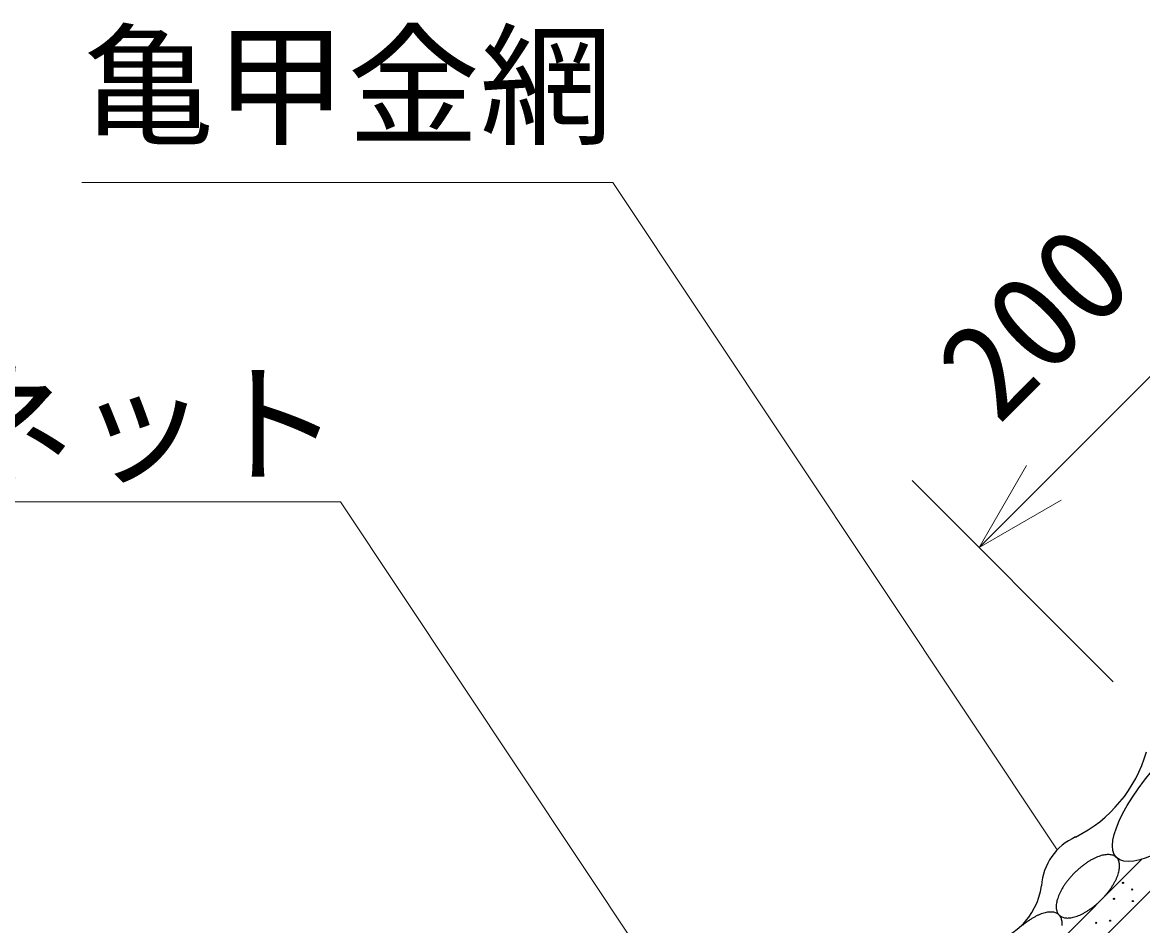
# Model space of a CAD drawing. Units: millimetres, scale not verified. Extents: x 200 to 8200, y 200 to 5838.
# Drawn here: x 1844 to 2435, y 3152 to 3628 of the extents above; entities that cross this region are included whole.
import ezdxf
from ezdxf.enums import TextEntityAlignment as Align

# ---------------------------------------------------------------- set-up
doc = ezdxf.new("R2010")
doc.units = ezdxf.units.MM
doc.header["$LTSCALE"] = 20
for name, color, linetype, lineweight in [('C-STR', 7, 'Continuous', 25), ('C-STR-DIM', 1, 'Continuous', 13), ('C-STR-HTXT', 1, 'Continuous', 13)]:
    doc.layers.add(name, color=color, linetype=linetype, lineweight=lineweight)
doc.styles.add('ＭＳ ゴシック', font='')
doc.styles.get('ＭＳ ゴシック').set_extended_font_data('MS Gothic')

msp = doc.modelspace()

# ---------------------------------------------------------------- linework, layer by layer
at = {"layer": 'C-STR'}
for p, q in [((2307.76, 3039.11), (2573.9, 3305.25)), ((2371.88, 3124.44), (2434.57, 3187.13))]:
    msp.add_line(p, q, dxfattribs=at)
for centre in [(2424.75, 3174.76), (2420.03, 3166.36), (2429.58, 3171.29), (2429.92, 3165.17), (2417.96, 3154.82), (2410.58, 3153.73)]:
    msp.add_circle(centre, 0.3, dxfattribs=at)
at = {"layer": 'C-STR', "color": 1}
for centre, radius, start, end in [((2367.48, 3263.83), 72.48, 296.45539, 343.9593), ((2412.09, 3171.13), 30.42, 113.88323, 176.11209), ((2346.31, 3177.92), 35.75, 275.92465, 352.39909)]:
    msp.add_arc(centre, radius, start, end, dxfattribs=at)
at = {"layer": 'C-STR'}
for centre, radius, start, end in [((2428.47, 3151.43), 40.9, 125.36733, 127.89186), ((2426.79, 3153.82), 37.98, 122.73288, 125.38647), ((2424.98, 3156.66), 34.62, 119.93338, 122.75776), ((2423.17, 3159.84), 30.96, 116.92048, 119.96515), ((2421.46, 3163.24), 27.15, 113.6359, 116.96064), ((2419.96, 3166.73), 23.36, 110.0085, 113.68635), ((2418.73, 3170.16), 19.71, 105.95103, 110.07155), ((2417.83, 3173.41), 16.34, 101.35711, 106.02931), ((2417.26, 3176.36), 13.33, 96.09986, 101.4531), ((2417, 3178.93), 10.75, 90.03539, 96.21481), ((2417.02, 3181.04), 8.64, 83.01739, 90.16716), ((2417.24, 3182.66), 7, 74.93209, 83.157), ((2417.56, 3183.8), 5.82, 65.76084, 75.06021), ((2417.88, 3184.49), 5.06, 55.66004, 65.84881), ((2418.08, 3184.78), 4.71, 45.00911, 55.68086), ((2418.05, 3184.76), 4.74, 34.35516, 44.95487), ((2417.7, 3184.53), 5.16, 24.24753, 34.24363), ((2416.94, 3184.21), 5.98, 15.06964, 24.10931), ((2415.72, 3183.9), 7.24, 6.98011, 14.9308), ((2414.01, 3183.71), 8.96, 359.96028, 6.85517), ((2431.04, 3148.13), 45.09, 137.33578, 139.69564), ((2431.59, 3147.62), 45.83, 134.99957, 137.33493), ((2431.54, 3147.67), 45.77, 132.66333, 135.00218), ((2430.95, 3148.32), 44.89, 130.29907, 132.66951), ((2429.89, 3149.58), 43.24, 127.87759, 130.30908), ((2399.44, 3186.9), 23.98, 336.36164, 339.94352), ((2402.89, 3185.62), 20.3, 339.98849, 343.98893), ((2406.18, 3184.66), 16.88, 344.04533, 348.56825), ((2409.19, 3184.03), 13.8, 348.63861, 353.80843), ((2411.82, 3183.73), 11.15, 353.89547, 359.85433), ((2423.06, 3153.93), 35.21, 147.26574, 150.04312), ((2425.83, 3152.13), 38.51, 144.63149, 147.24916), ((2428.13, 3150.49), 41.34, 142.12137, 144.61945), ((2429.88, 3149.11), 43.56, 139.69999, 142.11334), ((2386.68, 3193.78), 38.51, 324.63149, 327.24916), ((2389.45, 3191.99), 35.21, 327.26574, 330.04312), ((2392.58, 3190.17), 31.58, 330.06497, 333.0494), ((2395.96, 3188.44), 27.79, 333.07751, 336.32595), ((2409.62, 3160.3), 20.3, 159.98849, 163.98893), ((2413.07, 3159.02), 23.98, 156.36164, 159.94352), ((2416.55, 3157.48), 27.79, 153.07751, 156.32595), ((2419.92, 3155.75), 31.58, 150.06497, 153.0494), ((2380.92, 3198.3), 45.83, 314.99957, 317.33493), ((2381.46, 3197.79), 45.09, 317.33578, 319.69564), ((2382.62, 3196.8), 43.56, 319.69999, 322.11334), ((2384.38, 3195.43), 41.34, 322.12137, 324.61945), ((2400.68, 3162.19), 11.15, 173.89547, 179.85433), ((2398.49, 3162.21), 8.96, 179.96028, 186.85517), ((2396.78, 3162.02), 7.24, 186.98011, 194.9308), ((2403.32, 3161.88), 13.8, 168.63861, 173.80843), ((2406.33, 3161.26), 16.88, 164.04533, 168.56825), ((2385.72, 3192.1), 37.98, 302.73288, 305.38647), ((2384.04, 3194.49), 40.9, 305.36733, 307.89186), ((2382.61, 3196.34), 43.24, 307.87759, 310.30908), ((2381.55, 3197.6), 44.89, 310.29907, 312.66951), ((2380.96, 3198.25), 45.77, 312.66333, 315.00218), ((2396.48, 3123.51), 37.98, 122.73288, 125.38647), ((2394.68, 3126.35), 34.62, 119.93338, 122.75776), ((2392.86, 3129.53), 30.96, 116.92048, 119.96515), ((2391.16, 3132.94), 27.15, 113.6359, 116.96064), ((2389.65, 3136.42), 23.36, 110.0085, 113.68635), ((2388.43, 3139.85), 19.71, 105.95103, 110.07155), ((2387.52, 3143.1), 16.34, 101.35711, 106.02931), ((2386.95, 3146.06), 13.33, 96.09986, 101.4531), ((2386.7, 3148.62), 10.75, 90.03539, 96.21481), ((2386.72, 3150.73), 8.64, 83.01739, 90.16716), ((2386.93, 3152.36), 7, 74.93209, 83.157), ((2387.25, 3153.5), 5.82, 65.76084, 75.06021), ((2387.57, 3154.19), 5.06, 55.66004, 65.84881), ((2395.56, 3161.71), 5.98, 195.06964, 204.10931), ((2394.81, 3161.38), 5.16, 204.24753, 214.24363), ((2387.77, 3154.48), 4.71, 45.00911, 55.68086), ((2394.45, 3161.15), 4.74, 214.35516, 224.95487), ((2387.75, 3154.46), 4.74, 34.35516, 44.95487), ((2394.43, 3161.13), 4.71, 225.00911, 235.68086), ((2387.4, 3154.23), 5.16, 24.24753, 34.24363), ((2394.63, 3161.43), 5.06, 235.66004, 245.84881), ((2386.64, 3153.9), 5.98, 15.06964, 24.10931), ((2385.42, 3153.59), 7.24, 6.98011, 14.9308), ((2394.95, 3162.11), 5.82, 245.76084, 255.06021), ((2395.27, 3163.25), 7, 254.93209, 263.157), ((2395.48, 3164.88), 8.64, 263.01739, 270.16716), ((2395.5, 3166.99), 10.75, 270.03539, 276.21481), ((2395.25, 3169.56), 13.33, 276.09986, 281.4531), ((2394.68, 3172.51), 16.34, 281.35711, 286.02931), ((2393.77, 3175.76), 19.71, 285.95103, 290.07155), ((2392.55, 3179.19), 23.36, 290.0085, 293.68635), ((2391.04, 3182.68), 27.15, 293.6359, 296.96064), ((2389.34, 3186.08), 30.96, 296.92048, 299.96515), ((2387.53, 3189.26), 34.62, 299.93338, 302.75776), ((2399.59, 3119.28), 43.24, 127.87759, 130.30908), ((2398.16, 3121.13), 40.9, 125.36733, 127.89186), ((2383.71, 3153.4), 8.96, 359.96028, 6.85517), ((2381.52, 3153.43), 11.15, 353.89547, 359.85433)]:
    msp.add_arc(centre, radius, start, end, dxfattribs=at)
msp.add_ellipse((2466.86, 3233.57), major_axis=(45.46, 45.46), ratio=0.311111, dxfattribs=at)
at = {"layer": 'C-STR-DIM'}
for p, q in [((2348.89, 3351.54), (2490.32, 3492.96)), ((2348.89, 3351.54), (2373.89, 3394.84)), ((2419.6, 3280.82), (2313.54, 3386.89)), ((2348.89, 3351.54), (2392.2, 3376.54))]:
    msp.add_line(p, q, dxfattribs=at)
at = {"layer": 'C-STR-HTXT'}
for p, q in [((1875.69, 3544.03), (2155.69, 3544.03)), ((2155.69, 3544.03), (2390.05, 3192.1)), ((1382.11, 3375.57), (2012.11, 3375.57)), ((2012.11, 3375.57), (2249.26, 3019.45))]:
    msp.add_line(p, q, dxfattribs=at)

# ---------------------------------------------------------------- texts
at = {"layer": 'C-STR-DIM', "color": 7, "style": 'ＭＳ ゴシック'}
msp.add_text('200', height=51.32, rotation=45, dxfattribs=at).set_placement((2369.87, 3404.61), align=Align.BOTTOM_LEFT)
at = {"layer": 'C-STR-HTXT', "color": 7, "style": 'ＭＳ ゴシック'}
for s, p in [('亀甲金網', (1875.69, 3554.03)), ('ポリエチレンネット', (1382.11, 3375.57))]:
    msp.add_text(s, height=51.32, dxfattribs=at).set_placement(p, align=Align.BOTTOM_LEFT)

doc.saveas('drawing.dxf')
